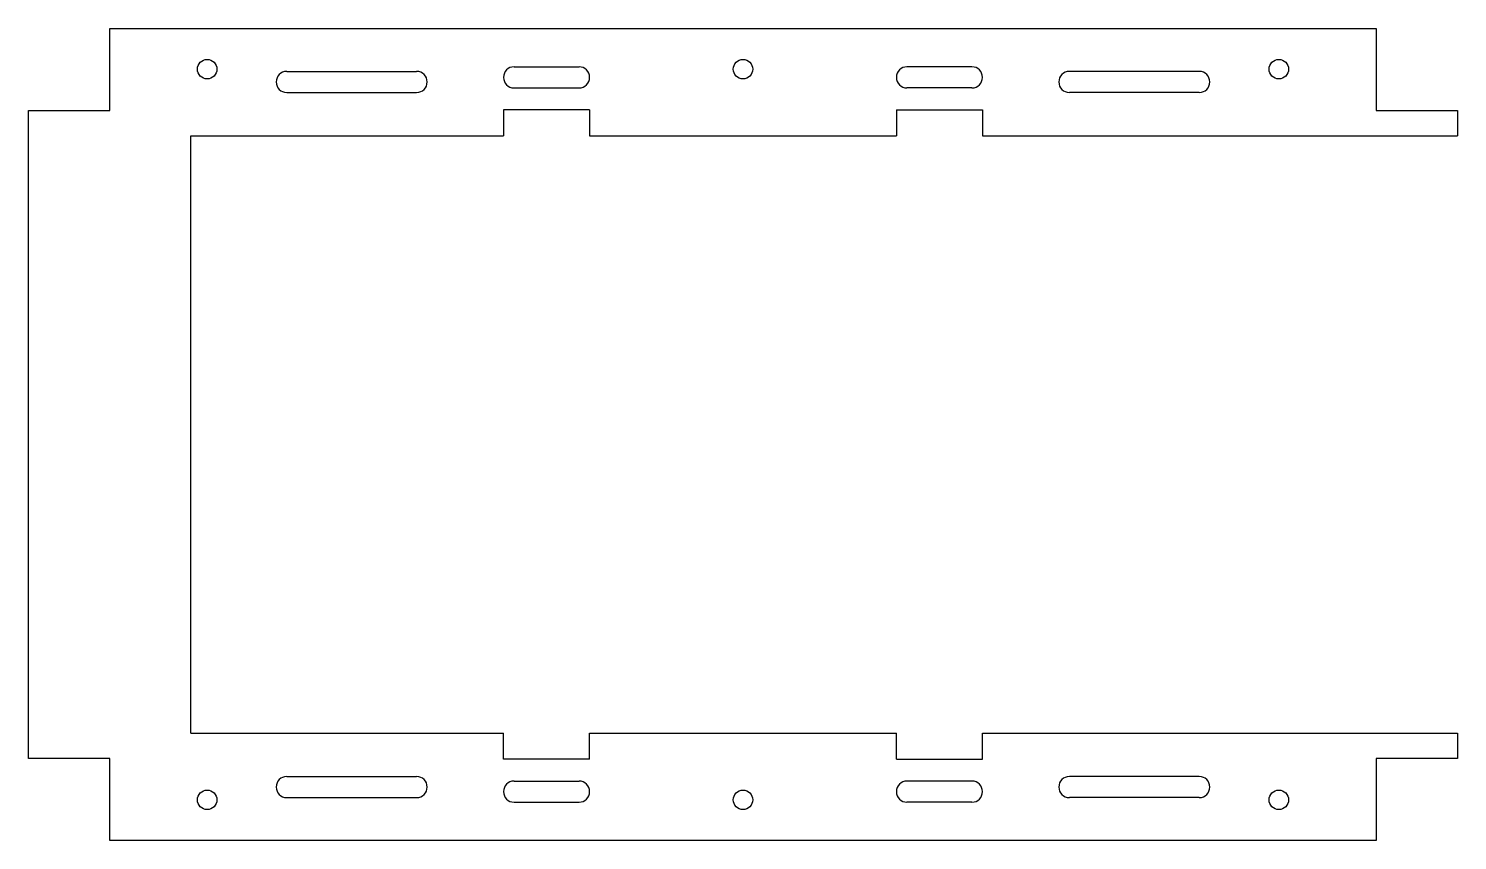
# Model space of a CAD drawing. Header units: millimetres. Extents: x -350 to 90, y -125 to 125.
import ezdxf

# ---------------------------------------------------------------- set-up
doc = ezdxf.new("R2010")
doc.units = ezdxf.units.MM

msp = doc.modelspace()

# ---------------------------------------------------------------- linework, layer by layer
at = {"color": 7, "linetype": 'Continuous', "lineweight": 25}
for p, q in [((-325.5, 99.8), (-325.5, 125)), ((-325.5, 125), (64.5, 125)), ((64.5, 125), (64.5, 99.8)), ((-271, 111.82), (-231, 111.82)), ((-201, 113.22), (-181, 113.22)), ((-60, 113.22), (-80, 113.22)), ((10, 111.82), (-30, 111.82)), ((-201, 106.72), (-181, 106.72)), ((-60, 106.72), (-80, 106.72)), ((-271, 105.32), (-231, 105.32)), ((10, 105.32), (-30, 105.32)), ((-350.5, -99.8), (-350.5, 99.8)), ((-350.5, 99.8), (-325.5, 99.8)), ((-177.75, 99.95), (-204.25, 99.95)), ((-204.25, 99.95), (-204.25, 92)), ((-177.75, 99.95), (-177.75, 92)), ((-83.25, 99.95), (-56.75, 99.95)), ((-83.25, 99.95), (-83.25, 92)), ((-56.75, 99.95), (-56.75, 92)), ((64.5, 99.8), (89.5, 99.8)), ((89.5, 99.8), (89.5, 92)), ((-300.5, 92), (-204.25, 92)), ((-300.5, -92), (-300.5, 92)), ((-177.75, 92), (-83.25, 92)), ((-56.75, 92), (89.5, 92)), ((-300.5, -92), (-204.25, -92)), ((-204.25, -99.95), (-204.25, -92)), ((-177.75, -99.95), (-177.75, -92)), ((-177.75, -92), (-83.25, -92)), ((-83.25, -99.95), (-83.25, -92)), ((-56.75, -99.95), (-56.75, -92)), ((-56.75, -92), (89.5, -92)), ((89.5, -92), (89.5, -99.8)), ((-325.5, -99.8), (-350.5, -99.8)), ((-325.5, -125), (-325.5, -99.8)), ((-177.75, -99.95), (-204.25, -99.95)), ((-83.25, -99.95), (-56.75, -99.95)), ((89.5, -99.8), (64.5, -99.8)), ((64.5, -99.8), (64.5, -125)), ((-271, -105.32), (-231, -105.32)), ((10, -105.32), (-30, -105.32)), ((-201, -106.72), (-181, -106.72)), ((-60, -106.72), (-80, -106.72)), ((-271, -111.82), (-231, -111.82)), ((-201, -113.22), (-181, -113.22)), ((-60, -113.22), (-80, -113.22)), ((10, -111.82), (-30, -111.82)), ((64.5, -125), (-325.5, -125))]:
    msp.add_line(p, q, dxfattribs=at)
for centre in [(-295.5, 112.5), (-130.5, 112.5), (34.5, 112.5), (-295.5, -112.5), (-130.5, -112.5), (34.5, -112.5)]:
    msp.add_circle(centre, 3, dxfattribs=at)
for centre, start, end in [((-271, 108.57), 90, 270), ((-231, 108.57), 270, 90), ((-201, 109.97), 90, 270), ((-181, 109.97), 270, 90), ((-80, 109.97), 90, 270), ((-60, 109.97), 270, 90), ((-30, 108.57), 90, 270), ((10, 108.57), 270, 90), ((-271, -108.57), 90, 270), ((-231, -108.57), 270, 90), ((-30, -108.57), 90, 270), ((10, -108.57), 270, 90), ((-201, -109.97), 90, 270), ((-181, -109.97), 270, 90), ((-80, -109.97), 90, 270), ((-60, -109.97), 270, 90)]:
    msp.add_arc(centre, 3.25, start, end, dxfattribs=at)

doc.saveas('drawing.dxf')
